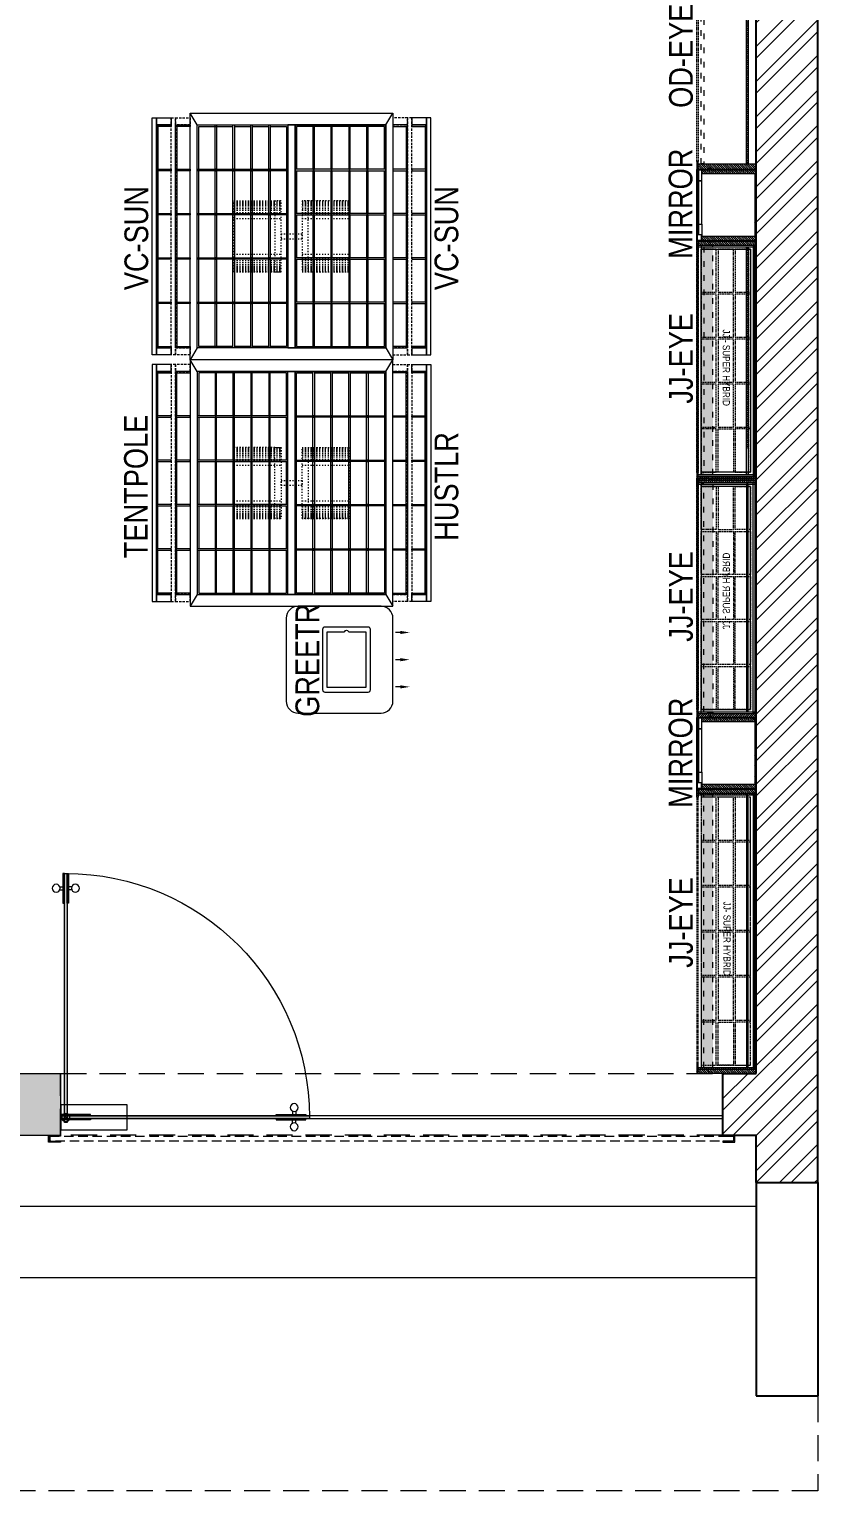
# Model space of a CAD drawing. Header units: millimetres. Extents: x 1737957 to 1744771, y 33447 to 45619.
# Drawn here: x 1741445 to 1744771, y 33447 to 39610 of the extents above; entities that cross this region are included whole.
import ezdxf

# ---------------------------------------------------------------- set-up
doc = ezdxf.new("R2010")
doc.units = ezdxf.units.MM
doc.header["$LTSCALE"] = 40
for name, pattern in [('a_p6_plan_L18$0$HIDDEN', [0.375, 0.25, -0.125]), ('ACAD_ISO03W100', [30, 12, -18]), ('HIDDENX2', [0.75, 0.5, -0.25])]:
    doc.linetypes.add(name, pattern=pattern)
for name, color, linetype, lineweight in [('A-COL', 243, 'Continuous', 9), ('A-Glazing', 4, 'Continuous', 20), ('A-shutter', 8, 'Continuous', 18), ('A-STAIR', 6, 'Continuous', 5), ('beam', 90, 'Continuous', 9), ('column hatch', 5, 'Continuous', 0), ('Glazing', 141, 'Continuous', 15), ('LENS-DIM', 252, 'Continuous', 5), ('LENS-TEXT', 31, 'Continuous', 5), ('LENS_TEXT', 31, 'Continuous', 5), ('LK-FF&E FLOOR', 1, 'Continuous', 9), ('LK-FF&E WALL', 1, 'Continuous', 9), ('LN-ELEVATION-1', 81, 'Continuous', 13), ('LN-ELEVATION-2', 103, 'Continuous', 20), ('LN-ELEVATION-3', 125, 'a_p6_plan_L18$0$HIDDEN', 18), ('LN-ELEVATION-4', 145, 'Continuous', 13), ('LN-ELEVATION-5', 167, 'Continuous', 5), ('LN-HATCH', 251, 'Continuous', 0), ('PLANO-TXT', 252, 'Continuous', 5), ('rolling shutter', 1, 'Continuous', 5)]:
    doc.layers.add(name, color=color, linetype=linetype, lineweight=lineweight)
doc.layers.add('A-WALL', color=1, linetype='Continuous')
doc.styles.add('LK TXT', font='Gill Sans MT Condensed Regular.ttf')
doc.styles.get("Standard").update_dxf_attribs({"font": 'Gill Sans MT Condensed Regular.ttf', "height": 100})
pattern_1 = [(45, (-22641017.7406, 5157647.994), (-4.4901280605, 4.4901280605), [])]
pattern_2 = [(45, (4210053.0415, 1706864.74), (-4.4901280605, 4.4901280605), [])]
pattern_3 = [(45, (4208834.247, 1706614.74), (-4.4901280605, 4.4901280605), [])]
pattern_4 = [(45, (4209134.247, 1706614.74), (-4.4901280605, 4.4901280605), [])]

# ---------------------------------------------------------------- blocks, each defined once
blk = doc.blocks.new('Entrance Door')
at = {"layer": 'Glazing', "ltscale": 111}
blk.add_hatch(color=256, dxfattribs=at).paths.add_polyline_path([(18, -34.8), (18, -1235), (30, -1235), (30, -34.8)])
at = {"layer": 'Glazing'}
for p, q in [((30, -54.2), (18, -66.2)), ((1117.8, -31.3), (1117.8, -54.3)), ((1117.8, -89.2), (1117.8, -66.3)), ((1132.8, -31.3), (1132.8, -54.3)), ((1132.8, -89.2), (1132.8, -66.3))]:
    blk.add_line(p, q, dxfattribs=at)
at = {"layer": 'Glazing', "ltscale": 44}
for p, q in [((-4.9, -1156.3), (18, -1156.3)), ((-4.9, -1171.3), (18, -1171.3)), ((52.9, -1156.3), (30, -1156.3)), ((52.9, -1171.3), (30, -1171.3))]:
    blk.add_line(p, q, dxfattribs=at)
at = {"layer": 'Glazing'}
for points in [[(320, -120.5), (0, -120.5), (0, 0), (320, 0)], [(0, -54.2), (142.5, -54.2), (142.5, -46.8), (0, -46.8)], [(0, -66.2), (142.5, -66.2), (142.5, -73.7), (0, -73.7)], [(1180.8, -54.3), (1038.3, -54.3), (1038.3, -46.8), (1180.8, -46.8)], [(1180.8, -66.3), (1038.3, -66.3), (1038.3, -73.8), (1180.8, -73.8)]]:
    blk.add_lwpolyline(points, close=True, dxfattribs=at)
at = {"layer": 'Glazing', "ltscale": 222}
blk.add_lwpolyline([(-1.5, -66.2), (1198.8, -66.2), (1198.8, -54.2), (-1.5, -54.2)], close=True, dxfattribs=at)
at = {"layer": 'Glazing', "ltscale": 111}
blk.add_lwpolyline([(18, -34.8), (18, -1235), (30, -1235), (30, -34.8)], close=True, dxfattribs=at)
at = {"layer": 'Glazing', "ltscale": 44}
for points in [[(18, -1092.5), (18, -1235), (10.5, -1235), (10.5, -1092.5)], [(30, -1092.5), (30, -1235), (37.5, -1235), (37.5, -1092.5)]]:
    blk.add_lwpolyline(points, close=True, dxfattribs=at)
at = {"layer": 'Glazing'}
for centre, radius in [((1125.3, -13.9), 19), ((24, -58.7), 19.8), ((1125.3, -106.6), 19)]:
    blk.add_circle(centre, radius, dxfattribs=at)
at = {"layer": 'Glazing', "ltscale": 44}
for centre in [(-22.4, -1163.8), (70.4, -1163.8)]:
    blk.add_circle(centre, 19, dxfattribs=at)
at = {"layer": 'Glazing', "ltscale": 222}
blk.add_arc((24, -60.2), 1174.8, 270, 359.99955, dxfattribs=at)
blk = doc.blocks.new('MIRROR')
at = {"layer": 'LN-HATCH', "ltscale": 0.5}
h = blk.add_hatch(dxfattribs=at)
h.set_pattern_fill('ANSI31', color=256, scale=2)
h.set_pattern_definition([(45, (4060433.7416, 1708720.787), (-4.4901280605, 4.4901280605), [])])
h.paths.add_polyline_path([(212.9, 101.3), (230.9, 101.3), (230.9, -127.7), (212.9, -127.7)])
h.paths.add_polyline_path([(230.9, 95.3), (494.9, 95.3), (494.9, 101.3), (230.9, 101.3)])
h.paths.add_polyline_path([(512.9, 101.3), (494.9, 101.3), (494.9, -127.7), (512.9, -127.7)])
at = {"layer": 'Defpoints'}
blk.add_lwpolyline([(512.9, 101.3), (212.9, 101.3), (212.9, -148.7), (512.9, -148.7)], close=True, dxfattribs=at)
at = {"layer": 'LN-ELEVATION-1'}
for points in [[(212.9, 101.3), (230.9, 101.3), (230.9, -127.7), (212.9, -127.7)], [(230.9, 95.3), (494.9, 95.3), (494.9, 101.3), (230.9, 101.3)], [(512.9, 101.3), (494.9, 101.3), (494.9, -127.7), (512.9, -127.7)], [(259.9, -141.7), (259.9, -127.7), (214.9, -127.7), (214.9, -148.7), (223.9, -148.7), (223.9, -147.2), (216.4, -147.2), (216.4, -141.7)], [(442.9, -141.7), (442.9, -127.7), (487.9, -127.7), (487.9, -148.7), (478.9, -148.7), (478.9, -147.2), (486.4, -147.2), (486.4, -141.7)], [(504.9, -148.7), (504.9, -147.2), (509.4, -147.2), (509.4, -129.2), (487.9, -129.2), (487.9, -127.7), (510.9, -127.7), (510.9, -148.7)]]:
    blk.add_lwpolyline(points, close=True, dxfattribs=at)
at = {"layer": 'LN-ELEVATION-2', "color": 4, "lineweight": 0}
blk.add_lwpolyline([(216.4, -141.7), (486.4, -141.7), (486.4, -147.2), (216.4, -147.2)], close=True, dxfattribs=at)
at = {"layer": 'LN-ELEVATION-2'}
blk.add_lwpolyline([(259.9, -141.7), (442.9, -141.7), (442.9, -127.7), (259.9, -127.7)], close=True, dxfattribs=at)
at = {"layer": 'LN-ELEVATION-4', "ltscale": 0.5}
blk.add_line((478.9, -148.7), (223.9, -148.7), dxfattribs=at)
blk = doc.blocks.new('*U50')
at = {"layer": 'A-shutter', "color": 5, "ltscale": 10}
for points in [[(41039382.5, -1561539.2), (41039382.5, -1561544.2), (41039337.5, -1561544.2), (41039337.5, -1561564.2), (41039382.5, -1561564.2), (41039382.5, -1561569.2), (41039332.5, -1561569.2), (41039332.5, -1561539.2)], [(41042176.5, -1561539.2), (41042176.5, -1561544.2), (41042221.5, -1561544.2), (41042221.5, -1561564.2), (41042176.5, -1561564.2), (41042176.5, -1561569.2), (41042226.5, -1561569.2), (41042226.5, -1561539.2)]]:
    blk.add_lwpolyline(points, close=True, dxfattribs=at)
at = {"layer": 'A-shutter', "color": 5, "linetype": 'HIDDENX2', "ltscale": 2, "true_color": 0x0505ff}
blk.add_lwpolyline([(41039337.5, -1561544.2), (41039337.5, -1561564.2), (41042221.5, -1561564.2), (41042221.5, -1561544.2)], close=True, dxfattribs=at)
blk = doc.blocks.new('A$Ccc8ceeb6')
at = {"layer": 'column hatch'}
h = blk.add_hatch(color=8, dxfattribs=at)
h.dxf.hatch_style = 1
h.paths.add_polyline_path([(521.2, -6618), (271.2, -6618), (271.2, -6878), (521.2, -6878)])
at = {"layer": 'LN-HATCH'}
h = blk.add_hatch(dxfattribs=at)
h.set_pattern_fill('ANSI32', color=256, scale=11, angle=180)
h.set_pattern_definition([(225, (-5259973.75, -42445.21), (74.087113, -74.087113), []), (225, (-5260023.14, -42445.21), (74.087113, -74.087113), [])])
h.paths.add_polyline_path([(3715.2, 3794), (-3098.8, 3794), (-3098.8, -7078), (-2838.8, -7078), (-2838.8, -6878), (-2698.8, -6878), (-2698.8, -6618), (-2838.8, -6618), (-2838.8, 3534), (3455.2, 3534), (3455.2, -6618), (3315.2, -6618), (3315.2, -6878), (3455.2, -6878), (3455.2, -7078), (3715.2, -7078)])
at = {"layer": 'A-COL'}
for p, q in [((271.2, -6618), (521.2, -6618)), ((521.2, -6618), (521.2, -6878)), ((271.2, -6878), (521.2, -6878))]:
    blk.add_line(p, q, dxfattribs=at)
at = {"layer": 'A-Glazing'}
blk.add_lwpolyline([(3315.2, -6796.5), (521.2, -6796.5), (521.2, -6808.5), (3315.2, -6808.5)], close=True, dxfattribs=at)
at = {"layer": 'A-STAIR'}
for p, q in [((271.2, -7178), (3455.2, -7178)), ((271.2, -7478), (3455.2, -7478))]:
    blk.add_line(p, q, dxfattribs=at)
at = {"layer": 'A-WALL'}
for p, q in [((3715.2, -7078), (3715.2, 3794)), ((3455.2, -6618), (3455.2, 3534)), ((3315.2, -6618), (3455.2, -6618)), ((3315.2, -6878), (3315.2, -6618)), ((3315.2, -6878), (3455.2, -6878)), ((3455.2, -7078), (3455.2, -6878)), ((3455.2, -7078), (3715.2, -7078)), ((3455.2, -7078), (3455.2, -7978)), ((3715.2, -7078), (3715.2, -7978)), ((3455.2, -7978), (3715.2, -7978))]:
    blk.add_line(p, q, dxfattribs=at)
at = {"layer": 'beam', "linetype": 'a_p6_plan_L18$0$HIDDEN', "lineweight": 5, "ltscale": 11}
for p, q in [((3715.2, -7978), (3715.2, -8378)), ((3715.2, -8378), (-3098.8, -8378))]:
    blk.add_line(p, q, dxfattribs=at)
blk.add_lwpolyline([(521.2, -6618), (3315.2, -6618), (3315.2, -6878), (521.2, -6878)], close=True, dxfattribs=at)
at = {"layer": 'rolling shutter', "color": 2, "xscale": -1}
blk.add_blockref('*U50', (41042697.7, 1554661.2), dxfattribs=at)
blk = doc.blocks.new('JJ SUPERHYBRID 1010')
h = blk.add_hatch(color=177)
h.dxf.hatch_style = 1
h.paths.add_polyline_path([(992, 68), (25, 68), (25, 18), (992, 18)])
at = {"layer": 'LN-HATCH', "ltscale": 0.5}
h = blk.add_hatch(dxfattribs=at)
h.set_pattern_fill('ANSI31', color=256, scale=2)
h.set_pattern_definition(pattern_1)
h.paths.add_polyline_path([(7, 250), (7, 60), (13, 60), (13, 50), (7, 50), (7, 6), (25, 6), (25, 250)])
h = blk.add_hatch(dxfattribs=at)
h.set_pattern_fill('ANSI31', color=256, scale=2)
h.set_pattern_definition([(45, (-26738022.0714, 3448847.7265), (-4.4901280605, 4.4901280605), [])])
h.paths.add_polyline_path([(1017, 250), (1017, 60), (1011, 60), (1011, 50), (1017, 50), (1017, 6), (999, 6), (999, 250)])
h = blk.add_hatch(dxfattribs=at)
h.set_pattern_fill('ANSI31', color=256, scale=2)
h.set_pattern_definition(pattern_2)
h.paths.add_polyline_path([(882, 210), (32, 210), (32, 216), (882, 216)])
h = blk.add_hatch(dxfattribs=at)
h.set_pattern_fill('ANSI31', color=256, scale=2)
h.set_pattern_definition(pattern_1)
h.paths.add_polyline_path([(35, 6), (35, 0), (7, 0), (7, 6)])
h = blk.add_hatch(dxfattribs=at)
h.set_pattern_fill('ANSI31', color=256, scale=2)
h.set_pattern_definition(pattern_2)
h.paths.add_polyline_path([(42, 6), (42, 0), (7, 0), (7, 6)])
h = blk.add_hatch(dxfattribs=at)
h.set_pattern_fill('ANSI31', color=256, scale=2)
h.set_pattern_definition([(45, (-22640834.7406, 5157647.994), (-4.4901280605, 4.4901280605), [])])
h.paths.add_polyline_path([(982, 6), (982, 0), (1017, 0), (1017, 6)])
h = blk.add_hatch(dxfattribs=at)
h.set_pattern_fill('ANSI31', color=256, scale=2)
h.set_pattern_definition([(45, (4209863.0415, 1706864.74), (-4.4901280605, 4.4901280605), [])])
h.paths.add_polyline_path([(982, 6), (982, 0), (1017, 0), (1017, 6)])
at = {"layer": 'LN-ELEVATION-1', "ltscale": 0.5}
for points in [[(7, 250), (7, 60), (13, 60), (13, 50), (7, 50), (7, 6), (25, 6), (25, 250)], [(7, 250), (7, 60), (13, 60), (13, 50), (7, 50), (7, 6), (32, 6), (32, 250)], [(1017, 250), (1017, 60), (1011, 60), (1011, 50), (1017, 50), (1017, 6), (992, 6), (992, 250)], [(1017, 250), (1017, 60), (1011, 60), (1011, 50), (1017, 50), (1017, 6), (999, 6), (999, 250)], [(25, 238), (999, 238), (999, 244), (25, 244)], [(992, 210), (32, 210), (32, 216), (992, 216)], [(42, 6), (42, 0), (7, 0), (7, 6)], [(42, 6), (42, 0), (7, 0), (7, 6)], [(982, 6), (982, 0), (1017, 0), (1017, 6)], [(982, 6), (982, 0), (1017, 0), (1017, 6)]]:
    blk.add_lwpolyline(points, close=True, dxfattribs=at)
at = {"layer": 'LN-ELEVATION-2', "ltscale": 0.5}
blk.add_lwpolyline([(41.7, 226), (982, 226), (982, 18), (41.7, 18)], close=True, dxfattribs=at)
at = {"layer": 'LN-ELEVATION-3', "ltscale": 0.5}
for p, q in [((999, 250), (25, 250)), ((32, 250), (992, 250)), ((982, 6), (42, 6)), ((42, 6), (982, 6)), ((42, 0), (982, 0)), ((982, 0), (42, 0))]:
    blk.add_line(p, q, dxfattribs=at)
at = {"layer": 'LN-ELEVATION-3', "ltscale": 0.5, "transparency": 33554526}
for points in [[(223.3, 226), (41.7, 226), (41.7, 162), (223.3, 162)], [(413, 226), (231.3, 226), (231.3, 162), (413, 162)], [(602.7, 226), (421, 226), (421, 162), (602.7, 162)], [(792.3, 226), (610.7, 226), (610.7, 162), (792.3, 162)], [(982, 226), (800.3, 226), (800.3, 162), (982, 162)], [(223.3, 154), (41.7, 154), (41.7, 90), (223.3, 90)], [(413, 154), (231.3, 154), (231.3, 90), (413, 90)], [(602.7, 154), (421, 154), (421, 90), (602.7, 90)], [(792.3, 154), (610.7, 154), (610.7, 90), (792.3, 90)], [(982, 90), (800.3, 90), (800.3, 154), (982, 154)], [(223.3, 82), (41.7, 82), (41.7, 18), (223.3, 18)], [(413, 82), (231.3, 82), (231.3, 18), (413, 18)], [(602.7, 82), (421, 82), (421, 18), (602.7, 18)], [(792.3, 82), (610.7, 82), (610.7, 18), (792.3, 18)], [(982, 82), (800.3, 82), (800.3, 18), (982, 18)]]:
    blk.add_lwpolyline(points, close=True, dxfattribs=at)
at = {"layer": 'LN-ELEVATION-4', "linetype": 'ACAD_ISO03W100', "ltscale": 0.05}
for points in [[(992, 68), (25, 68), (25, 18), (992, 18)], [(32, 30), (992, 30), (992, 18), (32, 18)]]:
    blk.add_lwpolyline(points, close=True, dxfattribs=at)
at = {"ltscale": 0.5, "insert": (380.5, 139.3), "char_height": 30, "attachment_point": 1}
blk.add_mtext_dynamic_manual_height_columns('\\pt120;JJ - SUPER HYBRID', width=526.835, gutter_width=500, heights=[0], dxfattribs=at)
blk = doc.blocks.new('JJ 900')
at = {"layer": 'LN-HATCH', "ltscale": 0.5}
h = blk.add_hatch(dxfattribs=at)
h.set_pattern_fill('ANSI31', color=256, scale=50)
h.set_pattern_definition([(45, (0, 0), (-4.419417, 4.419417), [])])
h.paths.add_polyline_path([(-911.8, 0), (-911.8, -190), (-905.8, -190), (-905.8, -200), (-911.8, -200), (-911.8, -244), (-886.8, -244), (-886.8, 0)])
h = blk.add_hatch(dxfattribs=at)
h.set_pattern_fill('ANSI31', color=256, scale=2)
h.set_pattern_definition(pattern_3)
h.paths.add_polyline_path([(-11.8, 0), (-11.8, -190), (-17.8, -190), (-17.8, -200), (-11.8, -200), (-11.8, -244), (-36.8, -244), (-36.8, 0)])
h = blk.add_hatch(dxfattribs=at)
h.set_pattern_fill('ANSI31', color=256, scale=2)
h.set_pattern_definition(pattern_4)
h.paths.add_polyline_path([(-36.8, -40), (-886.8, -40), (-886.8, -34), (-36.8, -34)])
h = blk.add_hatch(dxfattribs=at)
h.set_pattern_fill('ANSI31', color=256, scale=2)
h.set_pattern_definition(pattern_4)
h.paths.add_polyline_path([(-876.8, -244), (-876.8, -250), (-911.8, -250), (-911.8, -244)])
h = blk.add_hatch(dxfattribs=at)
h.set_pattern_fill('ANSI31', color=256, scale=2)
h.set_pattern_definition(pattern_3)
h.paths.add_polyline_path([(-46.8, -244), (-46.8, -250), (-11.8, -250), (-11.8, -244)])
at = {"layer": 'LN-ELEVATION-1', "ltscale": 0.5}
for points in [[(-911.8, 0), (-911.8, -190), (-905.8, -190), (-905.8, -200), (-911.8, -200), (-911.8, -244), (-886.8, -244), (-886.8, 0)], [(-11.8, 0), (-11.8, -190), (-17.8, -190), (-17.8, -200), (-11.8, -200), (-11.8, -244), (-36.8, -244), (-36.8, 0)], [(-36.8, -40), (-886.8, -40), (-886.8, -34), (-36.8, -34)], [(-876.8, -244), (-876.8, -250), (-911.8, -250), (-911.8, -244)], [(-46.8, -244), (-46.8, -250), (-11.8, -250), (-11.8, -244)]]:
    blk.add_lwpolyline(points, close=True, dxfattribs=at)
at = {"layer": 'LN-ELEVATION-3', "ltscale": 0.5}
for p, q in [((-886.8, 0), (-36.8, 0)), ((-876.8, -244), (-46.8, -244)), ((-46.8, -250), (-876.8, -250))]:
    blk.add_line(p, q, dxfattribs=at)
at = {"layer": 'LN-ELEVATION-4', "linetype": 'ACAD_ISO03W100', "ltscale": 0.05}
blk.add_lwpolyline([(-886.8, -220), (-36.8, -220), (-36.8, -232), (-886.8, -232)], close=True, dxfattribs=at)
blk = doc.blocks.new('Euro center Mirror + IPAD')
at = {"layer": 'LN-ELEVATION-4', "linetype": 'ACAD_ISO03W100', "ltscale": 0.01}
blk.add_lwpolyline([(0, 47.3), (0, -41.5), (-20, -41.5), (-20, 47.3)], close=True, dxfattribs=at)
at = {"layer": 'LN-ELEVATION-5', "linetype": 'ACAD_ISO03W100', "ltscale": 0.01}
for p, q in [((-159.9, 246.9), (-159.9, 47.3)), ((-159.7, 246.9), (-159.7, 47.3)), ((-159.4, 246.9), (-159.4, 47.3)), ((-159, 246.9), (-159, 47.3)), ((-158.5, 246.9), (-158.5, 47.3)), ((-157.9, 246.9), (-157.9, 47.3)), ((-157.1, 246.9), (-157.1, 47.3)), ((-156.1, 246.9), (-156.1, 47.3)), ((-154.1, 246.9), (-154.1, 47.3)), ((-151.1, 246.9), (-151.1, 47.3)), ((-146.1, 246.9), (-146.1, 47.3)), ((-141.1, 246.9), (-141.1, 47.3)), ((-135.1, 246.9), (-135.1, 47.3)), ((-128.1, 246.9), (-128.1, 47.3)), ((-120.1, 246.9), (-120.1, 47.3)), ((-111.1, 246.9), (-111.1, 47.3)), ((-102.1, 246.9), (-102.1, 47.3)), ((-85, 246.9), (-85, 47.3)), ((65, 246.9), (65, 47.3)), ((82.1, 246.9), (82.1, 47.3)), ((91.1, 246.9), (91.1, 47.3)), ((100.1, 246.9), (100.1, 47.3)), ((108.1, 246.9), (108.1, 47.3)), ((115.1, 246.9), (115.1, 47.3)), ((121.1, 246.9), (121.1, 47.3)), ((126.1, 246.9), (126.1, 47.3)), ((131.1, 246.9), (131.1, 47.3)), ((134.1, 246.9), (134.1, 47.3)), ((136.1, 246.9), (136.1, 47.3)), ((137.1, 246.9), (137.1, 47.3)), ((137.9, 246.9), (137.9, 47.3)), ((138.5, 246.9), (138.5, 47.3)), ((139, 246.9), (139, 47.3)), ((139.4, 246.9), (139.4, 47.3)), ((139.7, 246.9), (139.7, 47.3)), ((139.9, 246.9), (139.9, 47.3)), ((-159.9, -41.5), (-159.9, -241.1)), ((-159.7, -41.5), (-159.7, -241.1)), ((-159.4, -41.5), (-159.4, -241.1)), ((-159, -41.5), (-159, -241.1)), ((-158.5, -41.5), (-158.5, -241.1)), ((-157.9, -41.5), (-157.9, -241.1)), ((-157.1, -41.5), (-157.1, -241.1)), ((-156.1, -41.5), (-156.1, -241.1)), ((-154.1, -41.5), (-154.1, -241.1)), ((-151.1, -41.5), (-151.1, -241.1)), ((-146.1, -41.5), (-146.1, -241.1)), ((-141.1, -41.5), (-141.1, -241.1)), ((-135.1, -41.5), (-135.1, -241.1)), ((-128.1, -41.5), (-128.1, -241.1)), ((-120.1, -41.5), (-120.1, -241.1)), ((-111.1, -41.5), (-111.1, -241.1)), ((-102.1, -41.5), (-102.1, -241.1)), ((-85, -41.5), (-85, -241.1)), ((65, -41.5), (65, -241.1)), ((82.1, -41.5), (82.1, -241.1)), ((91.1, -41.5), (91.1, -241.1)), ((100.1, -41.5), (100.1, -241.1)), ((108.1, -41.5), (108.1, -241.1)), ((115.1, -41.5), (115.1, -241.1)), ((121.1, -41.5), (121.1, -241.1)), ((126.1, -41.5), (126.1, -241.1)), ((131.1, -41.5), (131.1, -241.1)), ((134.1, -41.5), (134.1, -241.1)), ((136.1, -41.5), (136.1, -241.1)), ((137.1, -41.5), (137.1, -241.1)), ((137.9, -41.5), (137.9, -241.1)), ((138.5, -41.5), (138.5, -241.1)), ((139, -41.5), (139, -241.1)), ((139.4, -41.5), (139.4, -241.1)), ((139.7, -41.5), (139.7, -241.1)), ((139.9, -41.5), (139.9, -241.1))]:
    blk.add_line(p, q, dxfattribs=at)
for points in [[(140, 73), (140, 246.9), (-160, 246.9), (-160, 73)], [(140, -67.1), (140, -241.1), (-160, -241.1), (-160, -67.1)]]:
    blk.add_lwpolyline(points, dxfattribs=at)
for points in [[(140, 73), (140, 47.3), (-160, 47.3), (-160, 73)], [(140, -41.5), (140, -67.1), (-160, -67.1), (-160, -41.5)]]:
    blk.add_lwpolyline(points, close=True, dxfattribs=at)
blk = doc.blocks.new('EURO 1040 x 1175')
at = {"layer": 'LN-ELEVATION-1'}
for points in [[(-470, -327.4), (470, -327.4), (470, 467.6), (-470, 467.6)], [(-470, 85.1), (470, 85.1), (470, 467.6), (-470, 467.6)], [(-283.2, 85.1), (-277.2, 85.1), (-277.2, 467.6), (-283.2, 467.6)], [(-96.4, 85.1), (-90.4, 85.1), (-90.4, 467.6), (-96.4, 467.6)], [(90.4, 85.1), (96.4, 85.1), (96.4, 467.6), (90.4, 467.6)], [(277.2, 85.1), (283.2, 85.1), (283.2, 467.6), (277.2, 467.6)], [(-470, 386.6), (-283.2, 386.6), (-283.2, 392.6), (-470, 392.6)], [(-277.2, 386.6), (-96.4, 386.6), (-96.4, 392.6), (-277.2, 392.6)], [(-90.4, 386.6), (90.4, 386.6), (90.4, 392.6), (-90.4, 392.6)], [(96.4, 386.6), (277.2, 386.6), (277.2, 392.6), (96.4, 392.6)], [(283.2, 386.6), (470, 386.6), (470, 392.6), (283.2, 392.6)], [(-470, 311.2), (-283.2, 311.2), (-283.2, 317.2), (-470, 317.2)], [(-277.2, 311.2), (-96.4, 311.2), (-96.4, 317.2), (-277.2, 317.2)], [(-90.4, 311.2), (90.4, 311.2), (90.4, 317.2), (-90.4, 317.2)], [(96.4, 311.2), (277.2, 311.2), (277.2, 317.2), (96.4, 317.2)], [(283.2, 311.2), (470, 311.2), (470, 317.2), (283.2, 317.2)], [(-470, 235.8), (-283.2, 235.8), (-283.2, 241.8), (-470, 241.8)], [(-277.2, 235.8), (-96.4, 235.8), (-96.4, 241.8), (-277.2, 241.8)], [(-90.4, 235.8), (90.4, 235.8), (90.4, 241.8), (-90.4, 241.8)], [(96.4, 235.8), (277.2, 235.8), (277.2, 241.8), (96.4, 241.8)], [(283.2, 235.8), (470, 235.8), (470, 241.8), (283.2, 241.8)], [(-470, 160.4), (-283.2, 160.4), (-283.2, 166.4), (-470, 166.4)], [(-277.2, 160.4), (-96.4, 160.4), (-96.4, 166.4), (-277.2, 166.4)], [(-90.4, 160.4), (90.4, 160.4), (90.4, 166.4), (-90.4, 166.4)], [(96.4, 160.4), (277.2, 160.4), (277.2, 166.4), (96.4, 166.4)], [(283.2, 160.4), (470, 160.4), (470, 166.4), (283.2, 166.4)], [(-470, 85.1), (470, 85.1), (470, 55.1), (-470, 55.1)], [(-470, 55.1), (470, 55.1), (470, -327.4), (-470, -327.4)], [(-283.2, 55.1), (-277.2, 55.1), (-277.2, -327.4), (-283.2, -327.4)], [(-96.4, 55.1), (-90.4, 55.1), (-90.4, -327.4), (-96.4, -327.4)], [(90.4, 55.1), (96.4, 55.1), (96.4, -327.4), (90.4, -327.4)], [(277.2, 55.1), (283.2, 55.1), (283.2, -327.4), (277.2, -327.4)], [(-470, -20.3), (-283.2, -20.3), (-283.2, -26.3), (-470, -26.3)], [(-277.2, -20.3), (-96.4, -20.3), (-96.4, -26.3), (-277.2, -26.3)], [(-90.4, -20.3), (90.4, -20.3), (90.4, -26.3), (-90.4, -26.3)], [(96.4, -20.3), (277.2, -20.3), (277.2, -26.3), (96.4, -26.3)], [(283.2, -20.3), (470, -20.3), (470, -26.3), (283.2, -26.3)], [(-470, -95.7), (-283.2, -95.7), (-283.2, -101.7), (-470, -101.7)], [(-277.2, -95.7), (-96.4, -95.7), (-96.4, -101.7), (-277.2, -101.7)], [(-90.4, -95.7), (90.4, -95.7), (90.4, -101.7), (-90.4, -101.7)], [(96.4, -95.7), (277.2, -95.7), (277.2, -101.7), (96.4, -101.7)], [(283.2, -95.7), (470, -95.7), (470, -101.7), (283.2, -101.7)], [(-470, -171.1), (-283.2, -171.1), (-283.2, -177.1), (-470, -177.1)], [(-277.2, -171.1), (-96.4, -171.1), (-96.4, -177.1), (-277.2, -177.1)], [(-90.4, -171.1), (90.4, -171.1), (90.4, -177.1), (-90.4, -177.1)], [(96.4, -171.1), (277.2, -171.1), (277.2, -177.1), (96.4, -177.1)], [(283.2, -171.1), (470, -171.1), (470, -177.1), (283.2, -177.1)], [(-470, -246.4), (-283.2, -246.4), (-283.2, -252.4), (-470, -252.4)], [(-277.2, -246.4), (-96.4, -246.4), (-96.4, -252.4), (-277.2, -252.4)], [(-90.4, -246.4), (90.4, -246.4), (90.4, -252.4), (-90.4, -252.4)], [(96.4, -246.4), (277.2, -246.4), (277.2, -252.4), (96.4, -252.4)], [(283.2, -246.4), (470, -246.4), (470, -252.4), (283.2, -252.4)]]:
    blk.add_lwpolyline(points, close=True, dxfattribs=at)
for points in [[(-283.2, 461.6), (-464, 461.6), (-464, 317.2)], [(-96.4, 461.6), (-277.2, 461.6)], [(90.4, 461.6), (-90.4, 461.6)], [(277.2, 461.6), (96.4, 461.6)], [(464, 317.2), (464, 461.6), (283.2, 461.6)], [(-464, 311.2), (-464, 241.8)], [(464, 241.8), (464, 311.2)], [(-464, 235.8), (-464, 166.4)], [(464, 166.4), (464, 235.8)], [(-464, 160.4), (-464, 91.1), (-283.2, 91.1)], [(283.2, 91.1), (464, 91.1), (464, 160.4)], [(-277.2, 91.1), (-96.4, 91.1)], [(-90.4, 91.1), (90.4, 91.1)], [(96.4, 91.1), (277.2, 91.1)], [(-464, -20.3), (-464, 49.1), (-283.2, 49.1)], [(-277.2, 49.1), (-96.4, 49.1)], [(-90.4, 49.1), (90.4, 49.1)], [(96.4, 49.1), (277.2, 49.1)], [(283.2, 49.1), (464, 49.1), (464, -20.3)], [(-464, -95.7), (-464, -26.3)], [(464, -26.3), (464, -95.7)], [(-464, -171.1), (-464, -101.7)], [(464, -101.7), (464, -171.1)], [(-283.2, -321.4), (-464, -321.4), (-464, -177.1)], [(464, -177.1), (464, -321.4), (283.2, -321.4)], [(-96.4, -321.4), (-277.2, -321.4)], [(90.4, -321.4), (-90.4, -321.4)], [(277.2, -321.4), (96.4, -321.4)]]:
    blk.add_lwpolyline(points, dxfattribs=at)
at = {"layer": 'LN-ELEVATION-2'}
blk.add_lwpolyline([(-520, -357.4), (520, -357.4), (520, 497.6), (-520, 497.6)], close=True, dxfattribs=at)
for points in [[(-470, 467.6), (-520, 497.6)], [(470, 467.6), (520, 497.6)], [(-470, -327.4), (-520, -357.4)], [(470, -327.4), (520, -357.4)]]:
    blk.add_lwpolyline(points, dxfattribs=at)
at = {"layer": 'LN-ELEVATION-3'}
for points in [[(-500, 559.6), (500, 559.6), (500, 577.6), (-500, 577.6)], [(-500, 497.6), (-470, 497.6), (-470, 559.6), (-500, 559.6)], [(470, 497.6), (500, 497.6), (500, 559.6), (470, 559.6)], [(-500, -357.4), (-470, -357.4), (-470, -419.4), (-500, -419.4)], [(470, -357.4), (500, -357.4), (500, -419.4), (470, -419.4)], [(-500, -419.4), (500, -419.4), (500, -437.4), (-500, -437.4)]]:
    blk.add_lwpolyline(points, close=True, dxfattribs=at)
at = {"layer": 'LN-ELEVATION-4'}
for points in [[(-500, 639.6), (500, 639.6), (500, 657.6), (-500, 657.6)], [(-500, 577.6), (-470, 577.6), (-470, 639.6), (-500, 639.6)], [(470, 577.6), (500, 577.6), (500, 639.6), (470, 639.6)], [(-470, 497.6), (-464, 497.6), (-464, 559.6), (-470, 559.6)], [(-464, 553.6), (-283.2, 553.6), (-283.2, 559.6), (-464, 559.6)], [(-283.2, 497.6), (-277.2, 497.6), (-277.2, 559.6), (-283.2, 559.6)], [(-277.2, 553.6), (-96.4, 553.6), (-96.4, 559.6), (-277.2, 559.6)], [(-96.4, 497.6), (-90.4, 497.6), (-90.4, 559.6), (-96.4, 559.6)], [(-90.4, 553.6), (90.4, 553.6), (90.4, 559.6), (-90.4, 559.6)], [(90.4, 497.6), (96.4, 497.6), (96.4, 559.6), (90.4, 559.6)], [(96.4, 553.6), (277.2, 553.6), (277.2, 559.6), (96.4, 559.6)], [(277.2, 497.6), (283.2, 497.6), (283.2, 559.6), (277.2, 559.6)], [(283.2, 553.6), (464, 553.6), (464, 559.6), (283.2, 559.6)], [(464, 497.6), (470, 497.6), (470, 559.6), (464, 559.6)], [(-470, -357.4), (-464, -357.4), (-464, -419.4), (-470, -419.4)], [(-283.2, -357.4), (-277.2, -357.4), (-277.2, -419.4), (-283.2, -419.4)], [(-96.4, -357.4), (-90.4, -357.4), (-90.4, -419.4), (-96.4, -419.4)], [(90.4, -357.4), (96.4, -357.4), (96.4, -419.4), (90.4, -419.4)], [(277.2, -357.4), (283.2, -357.4), (283.2, -419.4), (277.2, -419.4)], [(464, -357.4), (470, -357.4), (470, -419.4), (464, -419.4)], [(-464, -413.4), (-283.2, -413.4), (-283.2, -419.4), (-464, -419.4)], [(-277.2, -413.4), (-96.4, -413.4), (-96.4, -419.4), (-277.2, -419.4)], [(-90.4, -413.4), (90.4, -413.4), (90.4, -419.4), (-90.4, -419.4)], [(96.4, -413.4), (277.2, -413.4), (277.2, -419.4), (96.4, -419.4)], [(283.2, -413.4), (464, -413.4), (464, -419.4), (283.2, -419.4)], [(-500, -437.4), (-470, -437.4), (-470, -499.4), (-500, -499.4)], [(470, -437.4), (500, -437.4), (500, -499.4), (470, -499.4)], [(-500, -499.4), (500, -499.4), (500, -517.4), (-500, -517.4)]]:
    blk.add_lwpolyline(points, close=True, dxfattribs=at)
at = {"layer": 'LN-ELEVATION-5'}
for points in [[(-470, 577.6), (-464, 577.6), (-464, 639.6), (-470, 639.6)], [(-464, 633.6), (-283.2, 633.6), (-283.2, 639.6), (-464, 639.6)], [(-283.2, 577.6), (-277.2, 577.6), (-277.2, 639.6), (-283.2, 639.6)], [(-277.2, 633.6), (-96.4, 633.6), (-96.4, 639.6), (-277.2, 639.6)], [(-96.4, 577.6), (-90.4, 577.6), (-90.4, 639.6), (-96.4, 639.6)], [(-90.4, 633.6), (90.4, 633.6), (90.4, 639.6), (-90.4, 639.6)], [(90.4, 577.6), (96.4, 577.6), (96.4, 639.6), (90.4, 639.6)], [(96.4, 633.6), (277.2, 633.6), (277.2, 639.6), (96.4, 639.6)], [(277.2, 577.6), (283.2, 577.6), (283.2, 639.6), (277.2, 639.6)], [(283.2, 633.6), (464, 633.6), (464, 639.6), (283.2, 639.6)], [(464, 577.6), (470, 577.6), (470, 639.6), (464, 639.6)], [(-470, -437.4), (-464, -437.4), (-464, -499.4), (-470, -499.4)], [(-283.2, -437.4), (-277.2, -437.4), (-277.2, -499.4), (-283.2, -499.4)], [(-96.4, -437.4), (-90.4, -437.4), (-90.4, -499.4), (-96.4, -499.4)], [(90.4, -437.4), (96.4, -437.4), (96.4, -499.4), (90.4, -499.4)], [(277.2, -437.4), (283.2, -437.4), (283.2, -499.4), (277.2, -499.4)], [(464, -437.4), (470, -437.4), (470, -499.4), (464, -499.4)], [(-464, -493.4), (-283.2, -493.4), (-283.2, -499.4), (-464, -499.4)], [(-277.2, -493.4), (-96.4, -493.4), (-96.4, -499.4), (-277.2, -499.4)], [(-90.4, -493.4), (90.4, -493.4), (90.4, -499.4), (-90.4, -499.4)], [(96.4, -493.4), (277.2, -493.4), (277.2, -499.4), (96.4, -499.4)], [(283.2, -493.4), (464, -493.4), (464, -499.4), (283.2, -499.4)]]:
    blk.add_lwpolyline(points, close=True, dxfattribs=at)
at = {"layer": 'LENS-DIM'}
blk.add_blockref('Euro center Mirror + IPAD', (10, 67.1), dxfattribs=at)
blk = doc.blocks.new('GREETR 450x450')
at = {"layer": 'LN-ELEVATION-1', "linetype": 'ByBlock', "lineweight": -2}
for p, q in [((481.3, 339.7), (461, 339.7)), ((481.3, 225), (461, 225)), ((481.3, 110.3), (461, 110.3))]:
    blk.add_line(p, q, dxfattribs=at)
at = {"layer": 'LN-ELEVATION-1'}
for points in [[(355.5, 98.3), (355.5, 352.3, 0.414214), (345.5, 362.3), (163.5, 362.3, 0.414214), (153.5, 352.3), (153.5, 98.3, 0.414214), (163.5, 88.3), (345.5, 88.3, 0.414214)], [(264, 342.8), (336.5, 342.8), (336.5, 107.8), (172.5, 107.8), (172.5, 342.8), (245, 342.8, 0.327538), (246.9, 344.2, -0.733799), (262.1, 344.2, 0.327538)]]:
    blk.add_lwpolyline(points, format="xyb", close=True, dxfattribs=at)
at = {"layer": 'LN-ELEVATION-1', "linetype": 'ByBlock', "lineweight": -2}
for points in [[(481.3, 346.4), (481.3, 333.1), (521.3, 339.7)], [(481.3, 231.7), (481.3, 218.3), (521.3, 225)], [(481.3, 116.9), (481.3, 103.6), (521.3, 110.3)]]:
    blk.add_solid(points, dxfattribs=at)
at = {"layer": 'LN-ELEVATION-2'}
blk.add_lwpolyline([(50, 0), (400, 0, 0.414214), (450, 50), (450, 400, 0.414214), (400, 450), (50, 450, 0.414214), (0, 400), (0, 50, 0.414214)], format="xyb", close=True, dxfattribs=at)
blk = doc.blocks.new('JJ SUPERHYBRID 1200')
at = {"layer": 'LN-ELEVATION-5'}
h = blk.add_hatch(color=177, dxfattribs=at)
h.dxf.hatch_style = 1
h.paths.add_polyline_path([(1182, 68), (32, 68), (32, 18), (1182, 18)])
at = {"layer": 'LN-HATCH', "ltscale": 0.5}
h = blk.add_hatch(dxfattribs=at)
h.set_pattern_fill('ANSI31', color=256, scale=2)
h.set_pattern_definition([(45, (4097602.2716, 1708830.267), (-4.4901280605, 4.4901280605), [])])
h.paths.add_polyline_path([(1207, 250), (1207, 60), (1201, 60), (1201, 50), (1207, 50), (1207, 6), (1182, 6), (1182, 250)])
h.paths.add_polyline_path([(32, 210), (1182, 210), (1182, 216), (32, 216)])
h.paths.add_polyline_path([(1172, 6), (1172, 0), (1207, 0), (1207, 6)])
h.paths.add_polyline_path([(7, 250), (7, 60), (13, 60), (13, 50), (7, 50), (7, 6), (32, 6), (32, 250)])
h.paths.add_polyline_path([(42, 6), (42, 0), (7, 0), (7, 6)])
at = {"layer": 'LN-ELEVATION-1', "ltscale": 0.5}
for points in [[(7, 250), (7, 60), (13, 60), (13, 50), (7, 50), (7, 6), (25, 6), (25, 250)], [(7, 250), (7, 60), (13, 60), (13, 50), (7, 50), (7, 6), (32, 6), (32, 250)], [(1207, 250), (1207, 60), (1201, 60), (1201, 50), (1207, 50), (1207, 6), (1182, 6), (1182, 250)], [(1207, 250), (1207, 60), (1201, 60), (1201, 50), (1207, 50), (1207, 6), (1189, 6), (1189, 250)], [(25, 238), (1189, 238), (1189, 244), (25, 244)], [(32, 210), (1182, 210), (1182, 216), (32, 216)], [(42, 6), (42, 0), (7, 0), (7, 6)], [(42, 6), (42, 0), (7, 0), (7, 6)], [(1172, 6), (1172, 0), (1207, 0), (1207, 6)], [(1172, 6), (1172, 0), (1207, 0), (1207, 6)]]:
    blk.add_lwpolyline(points, close=True, dxfattribs=at)
at = {"layer": 'LN-ELEVATION-3', "ltscale": 0.5}
for p, q in [((1189, 250), (25, 250)), ((1182, 250), (32, 250)), ((1172, 6), (42, 6)), ((1172, 6), (42, 6)), ((42, 0), (1172, 0)), ((42, 0), (1172, 0))]:
    blk.add_line(p, q, dxfattribs=at)
blk.add_lwpolyline([(1172, 226), (42, 226), (42, 18), (1172, 18)], close=True, dxfattribs=at)
at = {"layer": 'LN-ELEVATION-3', "ltscale": 0.5, "transparency": 33554526}
for points in [[(223.7, 226), (42, 226), (42, 162), (223.7, 162)], [(413.3, 226), (231.7, 226), (231.7, 162), (413.3, 162)], [(603, 226), (421.3, 226), (421.3, 162), (603, 162)], [(792.7, 226), (611, 226), (611, 162), (792.7, 162)], [(982.3, 226), (800.7, 226), (800.7, 162), (982.3, 162)], [(1172, 226), (990.3, 226), (990.3, 162), (1172, 162)], [(223.7, 154), (42, 154), (42, 90), (223.7, 90)], [(413.3, 154), (231.7, 154), (231.7, 90), (413.3, 90)], [(603, 154), (421.3, 154), (421.3, 90), (603, 90)], [(792.7, 154), (611, 154), (611, 90), (792.7, 90)], [(982.3, 154), (800.7, 154), (800.7, 90), (982.3, 90)], [(1172, 90), (990.3, 90), (990.3, 154), (1172, 154)], [(223.7, 82), (42, 82), (42, 18), (223.7, 18)], [(413.3, 82), (231.7, 82), (231.7, 18), (413.3, 18)], [(603, 82), (421.3, 82), (421.3, 18), (603, 18)], [(792.7, 82), (611, 82), (611, 18), (792.7, 18)], [(982.3, 82), (800.7, 82), (800.7, 18), (982.3, 18)], [(1172, 82), (990.3, 82), (990.3, 18), (1172, 18)]]:
    blk.add_lwpolyline(points, close=True, dxfattribs=at)
at = {"layer": 'LN-ELEVATION-4', "linetype": 'ACAD_ISO03W100', "ltscale": 0.05}
for points in [[(1182, 68), (32, 68), (32, 18), (1182, 18)], [(1182, 30), (32, 30), (32, 18), (1182, 18)]]:
    blk.add_lwpolyline(points, close=True, dxfattribs=at)
at = {"layer": 'LK-FF&E WALL', "ltscale": 0.5, "insert": (482.5, 142.3), "char_height": 30, "attachment_point": 1}
blk.add_mtext_dynamic_manual_height_columns('\\pt120;JJ- SUPER HYBRID', width=526.835, gutter_width=500, heights=[0], dxfattribs=at)

msp = doc.modelspace()

# ---------------------------------------------------------------- block references
at = {"layer": 'A-Glazing', "xscale": -0.8748404702499005, "yscale": 0.8748404702499005, "zscale": 0.8748404702499005, "rotation": 179.9999889093191}
msp.add_blockref('Entrance Door', (1741578.6, 34969.3), dxfattribs=at)
at = {"layer": 'LENS-DIM', "color": 3}
msp.add_blockref('A$Ccc8ceeb6', (1741056.1, 41824.5), dxfattribs=at)
at = {"layer": 'LK-FF&E FLOOR', "xscale": -1, "rotation": 90}
msp.add_blockref('EURO 1040 x 1175', (1742621.9, 38736.4), dxfattribs=at)
at = {"layer": 'LK-FF&E FLOOR', "rotation": 90}
msp.add_blockref('EURO 1040 x 1175', (1742621.9, 37696.4), dxfattribs=at)
at = {"layer": 'LK-FF&E FLOOR'}
msp.add_blockref('GREETR 450x450', (1742529.3, 36726.4), dxfattribs=at)
at = {"layer": 'LK-FF&E WALL', "rotation": 270}
for name, p in [('JJ 900', (1744511.3, 39005.7)), ('MIRROR', (1744410, 39230.5)), ('JJ SUPERHYBRID 1010', (1744261.3, 38724.5)), ('MIRROR', (1744410, 36919.5)), ('JJ SUPERHYBRID 1200', (1744261.3, 36413.5))]:
    msp.add_blockref(name, p, dxfattribs=at)
at = {"layer": 'LK-FF&E WALL', "xscale": -1, "rotation": 270}
msp.add_blockref('JJ SUPERHYBRID 1010', (1744261.3, 36699.5), dxfattribs=at)

# ---------------------------------------------------------------- texts
at = {"layer": 'LENS-TEXT', "color": 0, "linetype": 'Continuous', "ltscale": 3, "insert": (1742619.2, 36948.8), "char_height": 100, "attachment_point": 5, "rotation": 90, "style": 'LK TXT'}
msp.add_mtext_dynamic_manual_height_columns('GREETR', width=353.056, gutter_width=0.5, heights=[0], dxfattribs=at)
at = {"layer": 'LENS_TEXT', "linetype": 'Continuous', "ltscale": 3, "char_height": 100, "width": 324.474, "attachment_point": 5, "rotation": 90, "style": 'LK TXT'}
for insert in [(1744193.3, 38874.2), (1744193.3, 36558.9)]:
    msp.add_mtext('{\\C7;MIRROR}', dxfattribs=dict(at, insert=insert))
at = {"layer": 'PLANO-TXT', "linetype": 'Continuous', "ltscale": 3, "char_height": 100, "width": 254.125, "attachment_point": 5, "rotation": 90, "style": 'LK TXT'}
for s, insert in [('OD-EYE', (1744195, 39498)), ('VC-SUN', (1741897.9, 38729.2)), ('VC-SUN', (1743205.7, 38729.2)), ('JJ-EYE', (1744195, 38222.2)), ('TENTPOLE', (1741896.1, 37681.9)), ('HUSTLR', (1743205.7, 37681.9)), ('JJ-EYE', (1744195, 37218.1)), ('JJ-EYE', (1744195, 35843.2))]:
    msp.add_mtext(s, dxfattribs=dict(at, insert=insert))

doc.saveas('drawing.dxf')
